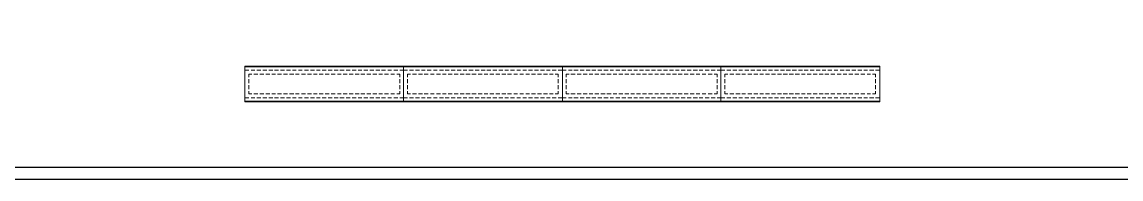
# Model space of a CAD drawing. Header units: millimetres. Extents: x 3240 to 3412, y 1366 to 1426.
# Drawn here: x 3267.87 to 3281.73, y 1384.11 to 1386.09 of the extents above; entities that cross this region are included whole.
import ezdxf

# ---------------------------------------------------------------- set-up
doc = ezdxf.new("R2010")
doc.units = ezdxf.units.MM

msp = doc.modelspace()

# ---------------------------------------------------------------- linework, layer by layer
at = {"color": 7, "linetype": 'Continuous', "lineweight": -2, "true_color": 0x000007}
for points in [[(3246.247, 1419.765), (3246.247, 1384.11), (3301.116, 1384.11), (3301.116, 1419.765)], [(3246.399, 1419.765), (3246.399, 1384.259), (3300.964, 1384.259), (3300.964, 1419.765)]]:
    msp.add_lwpolyline(points, dxfattribs=at)
at = {"color": 7, "linetype": 'Continuous', "lineweight": 5, "true_color": 0x000007}
for points in [[(3272.679, 1385.086), (3270.681, 1385.086), (3270.681, 1385.534), (3272.679, 1385.534)], [(3274.682, 1385.086), (3272.679, 1385.086), (3272.679, 1385.534), (3274.682, 1385.534)], [(3274.682, 1385.086), (3276.68, 1385.086), (3276.68, 1385.534), (3274.682, 1385.534)], [(3276.68, 1385.086), (3278.683, 1385.086), (3278.683, 1385.534), (3276.68, 1385.534)]]:
    msp.add_lwpolyline(points, close=True, dxfattribs=at)
for points in [[(3272.679, 1385.526), (3270.681, 1385.526), (3270.681, 1385.526)], [(3274.682, 1385.526), (3272.679, 1385.526), (3272.679, 1385.526)], [(3274.682, 1385.526), (3276.68, 1385.526), (3276.68, 1385.526)], [(3276.68, 1385.526), (3278.683, 1385.526), (3278.683, 1385.526)], [(3272.679, 1385.094), (3270.681, 1385.094), (3270.681, 1385.094)], [(3274.682, 1385.094), (3272.679, 1385.094), (3272.679, 1385.094)], [(3274.682, 1385.094), (3276.68, 1385.094), (3276.68, 1385.094)], [(3276.68, 1385.094), (3278.683, 1385.094), (3278.683, 1385.094)]]:
    msp.add_lwpolyline(points, dxfattribs=at)
at = {"color": 7, "linetype": 'Continuous', "lineweight": 9, "true_color": 0x000007}
for points in [[(3270.681, 1385.483), (3270.731, 1385.483), (3270.731, 1385.483)], [(3270.731, 1385.398), (3270.731, 1385.436), (3270.769, 1385.436)], [(3270.757, 1385.483), (3270.804, 1385.483), (3270.804, 1385.483)], [(3270.791, 1385.436), (3270.842, 1385.436), (3270.842, 1385.436)], [(3270.829, 1385.483), (3270.88, 1385.483), (3270.88, 1385.483)], [(3270.867, 1385.436), (3270.918, 1385.436), (3270.918, 1385.436)], [(3270.905, 1385.483), (3270.956, 1385.483), (3270.956, 1385.483)], [(3270.943, 1385.436), (3270.994, 1385.436), (3270.994, 1385.436)], [(3270.981, 1385.483), (3271.032, 1385.483), (3271.032, 1385.483)], [(3271.019, 1385.436), (3271.065, 1385.436), (3271.065, 1385.436)], [(3271.054, 1385.483), (3271.105, 1385.483), (3271.105, 1385.483)], [(3271.092, 1385.436), (3271.143, 1385.436), (3271.143, 1385.436)], [(3271.13, 1385.483), (3271.181, 1385.483), (3271.181, 1385.483)], [(3271.168, 1385.436), (3271.219, 1385.436), (3271.219, 1385.436)], [(3271.206, 1385.483), (3271.257, 1385.483), (3271.257, 1385.483)], [(3271.244, 1385.436), (3271.295, 1385.436), (3271.295, 1385.436)], [(3271.282, 1385.483), (3271.328, 1385.483), (3271.328, 1385.483)], [(3271.32, 1385.436), (3271.366, 1385.436), (3271.366, 1385.436)], [(3271.355, 1385.483), (3271.404, 1385.483), (3271.404, 1385.483)], [(3271.393, 1385.436), (3271.442, 1385.436), (3271.442, 1385.436)], [(3271.431, 1385.483), (3271.48, 1385.483), (3271.48, 1385.483)], [(3271.469, 1385.436), (3271.518, 1385.436), (3271.518, 1385.436)], [(3271.507, 1385.483), (3271.556, 1385.483), (3271.556, 1385.483)], [(3271.545, 1385.436), (3271.591, 1385.436), (3271.591, 1385.436)], [(3271.583, 1385.483), (3271.629, 1385.483), (3271.629, 1385.483)], [(3271.616, 1385.436), (3271.667, 1385.436), (3271.667, 1385.436)], [(3271.654, 1385.483), (3271.705, 1385.483), (3271.705, 1385.483)], [(3271.692, 1385.436), (3271.743, 1385.436), (3271.743, 1385.436)], [(3271.73, 1385.483), (3271.781, 1385.483), (3271.781, 1385.483)], [(3271.768, 1385.436), (3271.819, 1385.436), (3271.819, 1385.436)], [(3271.806, 1385.483), (3271.854, 1385.483), (3271.854, 1385.483)], [(3271.846, 1385.436), (3271.892, 1385.436), (3271.892, 1385.436)], [(3271.879, 1385.483), (3271.93, 1385.483), (3271.93, 1385.483)], [(3271.917, 1385.436), (3271.968, 1385.436), (3271.968, 1385.436)], [(3271.955, 1385.483), (3272.006, 1385.483), (3272.006, 1385.483)], [(3271.993, 1385.436), (3272.044, 1385.436), (3272.044, 1385.436)], [(3272.031, 1385.483), (3272.082, 1385.483), (3272.082, 1385.483)], [(3272.069, 1385.436), (3272.12, 1385.436), (3272.12, 1385.436)], [(3272.107, 1385.483), (3272.153, 1385.483), (3272.153, 1385.483)], [(3272.142, 1385.436), (3272.191, 1385.436), (3272.191, 1385.436)], [(3272.18, 1385.483), (3272.229, 1385.483), (3272.229, 1385.483)], [(3272.218, 1385.436), (3272.269, 1385.436), (3272.269, 1385.436)], [(3272.256, 1385.483), (3272.307, 1385.483), (3272.307, 1385.483)], [(3272.294, 1385.436), (3272.345, 1385.436), (3272.345, 1385.436)], [(3272.332, 1385.483), (3272.383, 1385.483), (3272.383, 1385.483)], [(3272.37, 1385.436), (3272.416, 1385.436), (3272.416, 1385.436)], [(3272.403, 1385.483), (3272.454, 1385.483), (3272.454, 1385.483)], [(3272.441, 1385.436), (3272.492, 1385.436), (3272.492, 1385.436)], [(3272.481, 1385.483), (3272.53, 1385.483), (3272.53, 1385.483)], [(3272.519, 1385.436), (3272.568, 1385.436), (3272.568, 1385.436)], [(3272.557, 1385.483), (3272.607, 1385.483), (3272.607, 1385.483)], [(3272.595, 1385.436), (3272.633, 1385.436), (3272.633, 1385.398)], [(3272.633, 1385.483), (3272.679, 1385.483), (3272.679, 1385.483)], [(3272.679, 1385.483), (3272.731, 1385.483), (3272.731, 1385.483)], [(3272.731, 1385.398), (3272.731, 1385.436), (3272.769, 1385.436)], [(3272.755, 1385.483), (3272.807, 1385.483), (3272.807, 1385.483)], [(3272.793, 1385.436), (3272.845, 1385.436), (3272.845, 1385.436)], [(3272.831, 1385.483), (3272.883, 1385.483), (3272.883, 1385.483)], [(3272.869, 1385.436), (3272.921, 1385.436), (3272.921, 1385.436)], [(3272.908, 1385.483), (3272.954, 1385.483), (3272.954, 1385.483)], [(3272.942, 1385.436), (3272.992, 1385.436), (3272.992, 1385.436)], [(3272.98, 1385.483), (3273.03, 1385.483), (3273.03, 1385.483)], [(3273.018, 1385.436), (3273.068, 1385.436), (3273.068, 1385.436)], [(3273.056, 1385.483), (3273.106, 1385.483), (3273.106, 1385.483)], [(3273.094, 1385.436), (3273.144, 1385.436), (3273.144, 1385.436)], [(3273.132, 1385.483), (3273.182, 1385.483), (3273.182, 1385.483)], [(3273.17, 1385.436), (3273.217, 1385.436), (3273.217, 1385.436)], [(3273.204, 1385.483), (3273.255, 1385.483), (3273.255, 1385.483)], [(3273.242, 1385.436), (3273.293, 1385.436), (3273.293, 1385.436)], [(3273.28, 1385.483), (3273.331, 1385.483), (3273.331, 1385.483)], [(3273.318, 1385.436), (3273.369, 1385.436), (3273.369, 1385.436)], [(3273.356, 1385.483), (3273.407, 1385.483), (3273.407, 1385.483)], [(3273.394, 1385.436), (3273.445, 1385.436), (3273.445, 1385.436)], [(3273.433, 1385.483), (3273.48, 1385.483), (3273.48, 1385.483)], [(3273.467, 1385.436), (3273.518, 1385.436), (3273.518, 1385.436)], [(3273.505, 1385.483), (3273.556, 1385.483), (3273.556, 1385.483)], [(3273.543, 1385.436), (3273.594, 1385.436), (3273.594, 1385.436)], [(3273.581, 1385.483), (3273.632, 1385.483), (3273.632, 1385.483)], [(3273.619, 1385.436), (3273.67, 1385.436), (3273.67, 1385.436)], [(3273.657, 1385.483), (3273.708, 1385.483), (3273.708, 1385.483)], [(3273.695, 1385.436), (3273.741, 1385.436), (3273.741, 1385.436)], [(3273.73, 1385.483), (3273.779, 1385.483), (3273.779, 1385.483)], [(3273.768, 1385.436), (3273.817, 1385.436), (3273.817, 1385.436)], [(3273.806, 1385.483), (3273.857, 1385.483), (3273.857, 1385.483)], [(3273.844, 1385.436), (3273.895, 1385.436), (3273.895, 1385.436)], [(3273.882, 1385.483), (3273.933, 1385.483), (3273.933, 1385.483)], [(3273.92, 1385.436), (3273.971, 1385.436), (3273.971, 1385.436)], [(3273.958, 1385.483), (3274.004, 1385.483), (3274.004, 1385.483)], [(3273.991, 1385.436), (3274.042, 1385.436), (3274.042, 1385.436)], [(3274.029, 1385.483), (3274.08, 1385.483), (3274.08, 1385.483)], [(3274.069, 1385.436), (3274.118, 1385.436), (3274.118, 1385.436)], [(3274.107, 1385.483), (3274.156, 1385.483), (3274.156, 1385.483)], [(3274.145, 1385.436), (3274.194, 1385.436), (3274.194, 1385.436)], [(3274.183, 1385.483), (3274.232, 1385.483), (3274.232, 1385.483)], [(3274.221, 1385.436), (3274.267, 1385.436), (3274.267, 1385.436)], [(3274.254, 1385.483), (3274.305, 1385.483), (3274.305, 1385.483)], [(3274.292, 1385.436), (3274.343, 1385.436), (3274.343, 1385.436)], [(3274.33, 1385.483), (3274.381, 1385.483), (3274.381, 1385.483)], [(3274.368, 1385.436), (3274.419, 1385.436), (3274.419, 1385.436)], [(3274.406, 1385.483), (3274.457, 1385.483), (3274.457, 1385.483)], [(3274.444, 1385.436), (3274.495, 1385.436), (3274.495, 1385.436)], [(3274.482, 1385.483), (3274.53, 1385.483), (3274.53, 1385.483)], [(3274.52, 1385.436), (3274.568, 1385.436), (3274.568, 1385.436)], [(3274.555, 1385.483), (3274.606, 1385.483), (3274.606, 1385.483)], [(3274.593, 1385.436), (3274.631, 1385.436), (3274.631, 1385.398)], [(3274.631, 1385.483), (3274.682, 1385.483), (3274.682, 1385.483)], [(3274.732, 1385.483), (3274.682, 1385.483), (3274.682, 1385.483)], [(3274.77, 1385.436), (3274.732, 1385.436), (3274.732, 1385.398)], [(3274.805, 1385.483), (3274.758, 1385.483), (3274.758, 1385.483)], [(3274.843, 1385.436), (3274.791, 1385.436), (3274.791, 1385.436)], [(3274.881, 1385.483), (3274.829, 1385.483), (3274.829, 1385.483)], [(3274.919, 1385.436), (3274.867, 1385.436), (3274.867, 1385.436)], [(3274.957, 1385.483), (3274.905, 1385.483), (3274.905, 1385.483)], [(3274.995, 1385.436), (3274.943, 1385.436), (3274.943, 1385.436)], [(3275.033, 1385.483), (3274.982, 1385.483), (3274.982, 1385.483)], [(3275.068, 1385.436), (3275.021, 1385.436), (3275.021, 1385.436)], [(3275.106, 1385.483), (3275.054, 1385.483), (3275.054, 1385.483)], [(3275.144, 1385.436), (3275.092, 1385.436), (3275.092, 1385.436)], [(3275.182, 1385.483), (3275.13, 1385.483), (3275.13, 1385.483)], [(3275.22, 1385.436), (3275.168, 1385.436), (3275.168, 1385.436)], [(3275.258, 1385.483), (3275.206, 1385.483), (3275.206, 1385.483)], [(3275.296, 1385.436), (3275.244, 1385.436), (3275.244, 1385.436)], [(3275.329, 1385.483), (3275.283, 1385.483), (3275.283, 1385.483)], [(3275.367, 1385.436), (3275.321, 1385.436), (3275.321, 1385.436)], [(3275.405, 1385.483), (3275.355, 1385.483), (3275.355, 1385.483)], [(3275.445, 1385.436), (3275.393, 1385.436), (3275.393, 1385.436)], [(3275.483, 1385.483), (3275.431, 1385.483), (3275.431, 1385.483)], [(3275.521, 1385.436), (3275.469, 1385.436), (3275.469, 1385.436)], [(3275.559, 1385.483), (3275.507, 1385.483), (3275.507, 1385.483)], [(3275.592, 1385.436), (3275.545, 1385.436), (3275.545, 1385.436)], [(3275.63, 1385.483), (3275.584, 1385.483), (3275.584, 1385.483)], [(3275.668, 1385.436), (3275.617, 1385.436), (3275.617, 1385.436)], [(3275.706, 1385.483), (3275.656, 1385.483), (3275.656, 1385.483)], [(3275.744, 1385.436), (3275.694, 1385.436), (3275.694, 1385.436)], [(3275.782, 1385.483), (3275.732, 1385.483), (3275.732, 1385.483)], [(3275.82, 1385.436), (3275.77, 1385.436), (3275.77, 1385.436)], [(3275.855, 1385.483), (3275.808, 1385.483), (3275.808, 1385.483)], [(3275.893, 1385.436), (3275.847, 1385.436), (3275.847, 1385.436)], [(3275.931, 1385.483), (3275.88, 1385.483), (3275.88, 1385.483)], [(3275.969, 1385.436), (3275.918, 1385.436), (3275.918, 1385.436)], [(3276.007, 1385.483), (3275.956, 1385.483), (3275.956, 1385.483)], [(3276.045, 1385.436), (3275.994, 1385.436), (3275.994, 1385.436)], [(3276.083, 1385.483), (3276.032, 1385.483), (3276.032, 1385.483)], [(3276.121, 1385.436), (3276.07, 1385.436), (3276.07, 1385.436)], [(3276.156, 1385.483), (3276.108, 1385.483), (3276.108, 1385.483)], [(3276.194, 1385.436), (3276.143, 1385.436), (3276.143, 1385.436)], [(3276.232, 1385.483), (3276.181, 1385.483), (3276.181, 1385.483)], [(3276.27, 1385.436), (3276.219, 1385.436), (3276.219, 1385.436)], [(3276.308, 1385.483), (3276.257, 1385.483), (3276.257, 1385.483)], [(3276.346, 1385.436), (3276.295, 1385.436), (3276.295, 1385.436)], [(3276.384, 1385.483), (3276.333, 1385.483), (3276.333, 1385.483)], [(3276.417, 1385.436), (3276.371, 1385.436), (3276.371, 1385.436)], [(3276.455, 1385.483), (3276.406, 1385.483), (3276.406, 1385.483)], [(3276.493, 1385.436), (3276.444, 1385.436), (3276.444, 1385.436)], [(3276.531, 1385.483), (3276.482, 1385.483), (3276.482, 1385.483)], [(3276.569, 1385.436), (3276.52, 1385.436), (3276.52, 1385.436)], [(3276.609, 1385.483), (3276.558, 1385.483), (3276.558, 1385.483)], [(3276.634, 1385.398), (3276.634, 1385.436), (3276.596, 1385.436)], [(3276.68, 1385.483), (3276.634, 1385.483), (3276.634, 1385.483)], [(3276.731, 1385.483), (3276.68, 1385.483), (3276.68, 1385.483)], [(3276.769, 1385.436), (3276.731, 1385.436), (3276.731, 1385.398)], [(3276.807, 1385.483), (3276.756, 1385.483), (3276.756, 1385.483)], [(3276.845, 1385.436), (3276.794, 1385.436), (3276.794, 1385.436)], [(3276.883, 1385.483), (3276.832, 1385.483), (3276.832, 1385.483)], [(3276.922, 1385.436), (3276.87, 1385.436), (3276.87, 1385.436)], [(3276.955, 1385.483), (3276.908, 1385.483), (3276.908, 1385.483)], [(3276.993, 1385.436), (3276.943, 1385.436), (3276.943, 1385.436)], [(3277.032, 1385.483), (3276.981, 1385.483), (3276.981, 1385.483)], [(3277.07, 1385.436), (3277.019, 1385.436), (3277.019, 1385.436)], [(3277.108, 1385.483), (3277.057, 1385.483), (3277.057, 1385.483)], [(3277.146, 1385.436), (3277.095, 1385.436), (3277.095, 1385.436)], [(3277.185, 1385.483), (3277.133, 1385.483), (3277.133, 1385.483)], [(3277.218, 1385.436), (3277.171, 1385.436), (3277.171, 1385.436)], [(3277.256, 1385.483), (3277.204, 1385.483), (3277.204, 1385.483)], [(3277.294, 1385.436), (3277.244, 1385.436), (3277.244, 1385.436)], [(3277.332, 1385.483), (3277.282, 1385.483), (3277.282, 1385.483)], [(3277.37, 1385.436), (3277.32, 1385.436), (3277.32, 1385.436)], [(3277.408, 1385.483), (3277.358, 1385.483), (3277.358, 1385.483)], [(3277.446, 1385.436), (3277.396, 1385.436), (3277.396, 1385.436)], [(3277.481, 1385.483), (3277.434, 1385.483), (3277.434, 1385.483)], [(3277.519, 1385.436), (3277.467, 1385.436), (3277.467, 1385.436)], [(3277.557, 1385.483), (3277.505, 1385.483), (3277.505, 1385.483)], [(3277.595, 1385.436), (3277.543, 1385.436), (3277.543, 1385.436)], [(3277.633, 1385.483), (3277.581, 1385.483), (3277.581, 1385.483)], [(3277.671, 1385.436), (3277.619, 1385.436), (3277.619, 1385.436)], [(3277.709, 1385.483), (3277.658, 1385.483), (3277.658, 1385.483)], [(3277.744, 1385.436), (3277.696, 1385.436), (3277.696, 1385.436)], [(3277.782, 1385.483), (3277.73, 1385.483), (3277.73, 1385.483)], [(3277.82, 1385.436), (3277.768, 1385.436), (3277.768, 1385.436)], [(3277.858, 1385.483), (3277.806, 1385.483), (3277.806, 1385.483)], [(3277.896, 1385.436), (3277.844, 1385.436), (3277.844, 1385.436)], [(3277.934, 1385.483), (3277.882, 1385.483), (3277.882, 1385.483)], [(3277.972, 1385.436), (3277.92, 1385.436), (3277.92, 1385.436)], [(3278.005, 1385.483), (3277.959, 1385.483), (3277.959, 1385.483)], [(3278.043, 1385.436), (3277.993, 1385.436), (3277.993, 1385.436)], [(3278.081, 1385.483), (3278.031, 1385.483), (3278.031, 1385.483)], [(3278.119, 1385.436), (3278.069, 1385.436), (3278.069, 1385.436)], [(3278.157, 1385.483), (3278.107, 1385.483), (3278.107, 1385.483)], [(3278.197, 1385.436), (3278.145, 1385.436), (3278.145, 1385.436)], [(3278.235, 1385.483), (3278.183, 1385.483), (3278.183, 1385.483)], [(3278.268, 1385.436), (3278.222, 1385.436), (3278.222, 1385.436)], [(3278.306, 1385.483), (3278.255, 1385.483), (3278.255, 1385.483)], [(3278.344, 1385.436), (3278.293, 1385.436), (3278.293, 1385.436)], [(3278.382, 1385.483), (3278.331, 1385.483), (3278.331, 1385.483)], [(3278.42, 1385.436), (3278.369, 1385.436), (3278.369, 1385.436)], [(3278.458, 1385.483), (3278.408, 1385.483), (3278.408, 1385.483)], [(3278.496, 1385.436), (3278.446, 1385.436), (3278.446, 1385.436)], [(3278.531, 1385.483), (3278.484, 1385.483), (3278.484, 1385.483)], [(3278.569, 1385.436), (3278.523, 1385.436), (3278.523, 1385.436)], [(3278.607, 1385.483), (3278.556, 1385.483), (3278.556, 1385.483)], [(3278.632, 1385.398), (3278.632, 1385.436), (3278.594, 1385.436)], [(3278.683, 1385.483), (3278.632, 1385.483), (3278.632, 1385.483)], [(3270.731, 1385.322), (3270.731, 1385.373), (3270.731, 1385.373)], [(3270.731, 1385.246), (3270.731, 1385.297), (3270.731, 1385.297)], [(3272.633, 1385.373), (3272.633, 1385.322), (3272.633, 1385.322)], [(3272.633, 1385.297), (3272.633, 1385.246), (3272.633, 1385.246)], [(3272.731, 1385.322), (3272.731, 1385.373), (3272.731, 1385.373)], [(3272.731, 1385.246), (3272.731, 1385.297), (3272.731, 1385.297)], [(3274.631, 1385.373), (3274.631, 1385.322), (3274.631, 1385.322)], [(3274.631, 1385.297), (3274.631, 1385.246), (3274.631, 1385.246)], [(3274.732, 1385.373), (3274.732, 1385.322), (3274.732, 1385.322)], [(3274.732, 1385.297), (3274.732, 1385.246), (3274.732, 1385.246)], [(3276.634, 1385.322), (3276.634, 1385.373), (3276.634, 1385.373)], [(3276.634, 1385.246), (3276.634, 1385.297), (3276.634, 1385.297)], [(3276.731, 1385.373), (3276.731, 1385.322), (3276.731, 1385.322)], [(3276.731, 1385.297), (3276.731, 1385.246), (3276.731, 1385.246)], [(3278.632, 1385.322), (3278.632, 1385.373), (3278.632, 1385.373)], [(3278.632, 1385.246), (3278.632, 1385.297), (3278.632, 1385.297)], [(3270.731, 1385.187), (3270.731, 1385.22), (3270.731, 1385.22)], [(3270.769, 1385.187), (3270.731, 1385.187), (3270.731, 1385.187)], [(3270.842, 1385.187), (3270.791, 1385.187), (3270.791, 1385.187)], [(3270.918, 1385.187), (3270.867, 1385.187), (3270.867, 1385.187)], [(3270.994, 1385.187), (3270.943, 1385.187), (3270.943, 1385.187)], [(3271.065, 1385.187), (3271.019, 1385.187), (3271.019, 1385.187)], [(3271.143, 1385.187), (3271.092, 1385.187), (3271.092, 1385.187)], [(3271.219, 1385.187), (3271.168, 1385.187), (3271.168, 1385.187)], [(3271.295, 1385.187), (3271.244, 1385.187), (3271.244, 1385.187)], [(3271.366, 1385.187), (3271.32, 1385.187), (3271.32, 1385.187)], [(3271.442, 1385.187), (3271.393, 1385.187), (3271.393, 1385.187)], [(3271.518, 1385.187), (3271.469, 1385.187), (3271.469, 1385.187)], [(3271.591, 1385.187), (3271.545, 1385.187), (3271.545, 1385.187)], [(3271.667, 1385.187), (3271.616, 1385.187), (3271.616, 1385.187)], [(3271.743, 1385.187), (3271.692, 1385.187), (3271.692, 1385.187)], [(3271.819, 1385.187), (3271.768, 1385.187), (3271.768, 1385.187)], [(3271.892, 1385.187), (3271.846, 1385.187), (3271.846, 1385.187)], [(3271.968, 1385.187), (3271.917, 1385.187), (3271.917, 1385.187)], [(3272.044, 1385.187), (3271.993, 1385.187), (3271.993, 1385.187)], [(3272.12, 1385.187), (3272.069, 1385.187), (3272.069, 1385.187)], [(3272.191, 1385.187), (3272.142, 1385.187), (3272.142, 1385.187)], [(3272.269, 1385.187), (3272.218, 1385.187), (3272.218, 1385.187)], [(3272.345, 1385.187), (3272.294, 1385.187), (3272.294, 1385.187)], [(3272.416, 1385.187), (3272.37, 1385.187), (3272.37, 1385.187)], [(3272.492, 1385.187), (3272.441, 1385.187), (3272.441, 1385.187)], [(3272.568, 1385.187), (3272.519, 1385.187), (3272.519, 1385.187)], [(3272.633, 1385.22), (3272.633, 1385.187), (3272.595, 1385.187)], [(3272.731, 1385.187), (3272.731, 1385.22), (3272.731, 1385.22)], [(3272.769, 1385.187), (3272.731, 1385.187), (3272.731, 1385.187)], [(3272.845, 1385.187), (3272.793, 1385.187), (3272.793, 1385.187)], [(3272.921, 1385.187), (3272.869, 1385.187), (3272.869, 1385.187)], [(3272.992, 1385.187), (3272.942, 1385.187), (3272.942, 1385.187)], [(3273.068, 1385.187), (3273.018, 1385.187), (3273.018, 1385.187)], [(3273.144, 1385.187), (3273.094, 1385.187), (3273.094, 1385.187)], [(3273.217, 1385.187), (3273.17, 1385.187), (3273.17, 1385.187)], [(3273.293, 1385.187), (3273.242, 1385.187), (3273.242, 1385.187)], [(3273.369, 1385.187), (3273.318, 1385.187), (3273.318, 1385.187)], [(3273.445, 1385.187), (3273.394, 1385.187), (3273.394, 1385.187)], [(3273.518, 1385.187), (3273.467, 1385.187), (3273.467, 1385.187)], [(3273.594, 1385.187), (3273.543, 1385.187), (3273.543, 1385.187)], [(3273.67, 1385.187), (3273.619, 1385.187), (3273.619, 1385.187)], [(3273.741, 1385.187), (3273.695, 1385.187), (3273.695, 1385.187)], [(3273.817, 1385.187), (3273.768, 1385.187), (3273.768, 1385.187)], [(3273.895, 1385.187), (3273.844, 1385.187), (3273.844, 1385.187)], [(3273.971, 1385.187), (3273.92, 1385.187), (3273.92, 1385.187)], [(3274.042, 1385.187), (3273.991, 1385.187), (3273.991, 1385.187)], [(3274.118, 1385.187), (3274.069, 1385.187), (3274.069, 1385.187)], [(3274.194, 1385.187), (3274.145, 1385.187), (3274.145, 1385.187)], [(3274.267, 1385.187), (3274.221, 1385.187), (3274.221, 1385.187)], [(3274.343, 1385.187), (3274.292, 1385.187), (3274.292, 1385.187)], [(3274.419, 1385.187), (3274.368, 1385.187), (3274.368, 1385.187)], [(3274.495, 1385.187), (3274.444, 1385.187), (3274.444, 1385.187)], [(3274.568, 1385.187), (3274.52, 1385.187), (3274.52, 1385.187)], [(3274.631, 1385.22), (3274.631, 1385.187), (3274.593, 1385.187)], [(3274.732, 1385.22), (3274.732, 1385.187), (3274.77, 1385.187)], [(3274.791, 1385.187), (3274.843, 1385.187), (3274.843, 1385.187)], [(3274.867, 1385.187), (3274.919, 1385.187), (3274.919, 1385.187)], [(3274.943, 1385.187), (3274.995, 1385.187), (3274.995, 1385.187)], [(3275.021, 1385.187), (3275.068, 1385.187), (3275.068, 1385.187)], [(3275.092, 1385.187), (3275.144, 1385.187), (3275.144, 1385.187)], [(3275.168, 1385.187), (3275.22, 1385.187), (3275.22, 1385.187)], [(3275.244, 1385.187), (3275.296, 1385.187), (3275.296, 1385.187)], [(3275.321, 1385.187), (3275.367, 1385.187), (3275.367, 1385.187)], [(3275.393, 1385.187), (3275.445, 1385.187), (3275.445, 1385.187)], [(3275.469, 1385.187), (3275.521, 1385.187), (3275.521, 1385.187)], [(3275.545, 1385.187), (3275.592, 1385.187), (3275.592, 1385.187)], [(3275.617, 1385.187), (3275.668, 1385.187), (3275.668, 1385.187)], [(3275.694, 1385.187), (3275.744, 1385.187), (3275.744, 1385.187)], [(3275.77, 1385.187), (3275.82, 1385.187), (3275.82, 1385.187)], [(3275.847, 1385.187), (3275.893, 1385.187), (3275.893, 1385.187)], [(3275.918, 1385.187), (3275.969, 1385.187), (3275.969, 1385.187)], [(3275.994, 1385.187), (3276.045, 1385.187), (3276.045, 1385.187)], [(3276.07, 1385.187), (3276.121, 1385.187), (3276.121, 1385.187)], [(3276.143, 1385.187), (3276.194, 1385.187), (3276.194, 1385.187)], [(3276.219, 1385.187), (3276.27, 1385.187), (3276.27, 1385.187)], [(3276.295, 1385.187), (3276.346, 1385.187), (3276.346, 1385.187)], [(3276.371, 1385.187), (3276.417, 1385.187), (3276.417, 1385.187)], [(3276.444, 1385.187), (3276.493, 1385.187), (3276.493, 1385.187)], [(3276.52, 1385.187), (3276.569, 1385.187), (3276.569, 1385.187)], [(3276.596, 1385.187), (3276.634, 1385.187), (3276.634, 1385.187)], [(3276.634, 1385.187), (3276.634, 1385.22), (3276.634, 1385.22)], [(3276.731, 1385.22), (3276.731, 1385.187), (3276.769, 1385.187)], [(3276.794, 1385.187), (3276.845, 1385.187), (3276.845, 1385.187)], [(3276.87, 1385.187), (3276.922, 1385.187), (3276.922, 1385.187)], [(3276.943, 1385.187), (3276.993, 1385.187), (3276.993, 1385.187)], [(3277.019, 1385.187), (3277.07, 1385.187), (3277.07, 1385.187)], [(3277.095, 1385.187), (3277.146, 1385.187), (3277.146, 1385.187)], [(3277.171, 1385.187), (3277.218, 1385.187), (3277.218, 1385.187)], [(3277.244, 1385.187), (3277.294, 1385.187), (3277.294, 1385.187)], [(3277.32, 1385.187), (3277.37, 1385.187), (3277.37, 1385.187)], [(3277.396, 1385.187), (3277.446, 1385.187), (3277.446, 1385.187)], [(3277.467, 1385.187), (3277.519, 1385.187), (3277.519, 1385.187)], [(3277.543, 1385.187), (3277.595, 1385.187), (3277.595, 1385.187)], [(3277.619, 1385.187), (3277.671, 1385.187), (3277.671, 1385.187)], [(3277.696, 1385.187), (3277.744, 1385.187), (3277.744, 1385.187)], [(3277.768, 1385.187), (3277.82, 1385.187), (3277.82, 1385.187)], [(3277.844, 1385.187), (3277.896, 1385.187), (3277.896, 1385.187)], [(3277.92, 1385.187), (3277.972, 1385.187), (3277.972, 1385.187)], [(3277.993, 1385.187), (3278.043, 1385.187), (3278.043, 1385.187)], [(3278.069, 1385.187), (3278.119, 1385.187), (3278.119, 1385.187)], [(3278.145, 1385.187), (3278.197, 1385.187), (3278.197, 1385.187)], [(3278.222, 1385.187), (3278.268, 1385.187), (3278.268, 1385.187)], [(3278.293, 1385.187), (3278.344, 1385.187), (3278.344, 1385.187)], [(3278.369, 1385.187), (3278.42, 1385.187), (3278.42, 1385.187)], [(3278.446, 1385.187), (3278.496, 1385.187), (3278.496, 1385.187)], [(3278.523, 1385.187), (3278.569, 1385.187), (3278.569, 1385.187)], [(3278.594, 1385.187), (3278.632, 1385.187), (3278.632, 1385.187)], [(3278.632, 1385.187), (3278.632, 1385.22), (3278.632, 1385.22)], [(3270.731, 1385.135), (3270.681, 1385.135), (3270.681, 1385.135)], [(3270.804, 1385.135), (3270.757, 1385.135), (3270.757, 1385.135)], [(3270.88, 1385.135), (3270.829, 1385.135), (3270.829, 1385.135)], [(3270.956, 1385.135), (3270.905, 1385.135), (3270.905, 1385.135)], [(3271.032, 1385.135), (3270.981, 1385.135), (3270.981, 1385.135)], [(3271.105, 1385.135), (3271.054, 1385.135), (3271.054, 1385.135)], [(3271.181, 1385.135), (3271.13, 1385.135), (3271.13, 1385.135)], [(3271.257, 1385.135), (3271.206, 1385.135), (3271.206, 1385.135)], [(3271.328, 1385.135), (3271.282, 1385.135), (3271.282, 1385.135)], [(3271.404, 1385.135), (3271.355, 1385.135), (3271.355, 1385.135)], [(3271.48, 1385.135), (3271.431, 1385.135), (3271.431, 1385.135)], [(3271.556, 1385.135), (3271.507, 1385.135), (3271.507, 1385.135)], [(3271.629, 1385.135), (3271.583, 1385.135), (3271.583, 1385.135)], [(3271.705, 1385.135), (3271.654, 1385.135), (3271.654, 1385.135)], [(3271.781, 1385.135), (3271.73, 1385.135), (3271.73, 1385.135)], [(3271.854, 1385.135), (3271.806, 1385.135), (3271.806, 1385.135)], [(3271.93, 1385.135), (3271.879, 1385.135), (3271.879, 1385.135)], [(3272.006, 1385.135), (3271.955, 1385.135), (3271.955, 1385.135)], [(3272.082, 1385.135), (3272.031, 1385.135), (3272.031, 1385.135)], [(3272.153, 1385.135), (3272.107, 1385.135), (3272.107, 1385.135)], [(3272.229, 1385.135), (3272.18, 1385.135), (3272.18, 1385.135)], [(3272.307, 1385.135), (3272.256, 1385.135), (3272.256, 1385.135)], [(3272.383, 1385.135), (3272.332, 1385.135), (3272.332, 1385.135)], [(3272.454, 1385.135), (3272.403, 1385.135), (3272.403, 1385.135)], [(3272.53, 1385.135), (3272.481, 1385.135), (3272.481, 1385.135)], [(3272.607, 1385.135), (3272.557, 1385.135), (3272.557, 1385.135)], [(3272.679, 1385.135), (3272.633, 1385.135), (3272.633, 1385.135)], [(3272.731, 1385.135), (3272.679, 1385.135), (3272.679, 1385.135)], [(3272.807, 1385.135), (3272.755, 1385.135), (3272.755, 1385.135)], [(3272.883, 1385.135), (3272.831, 1385.135), (3272.831, 1385.135)], [(3272.954, 1385.135), (3272.908, 1385.135), (3272.908, 1385.135)], [(3273.03, 1385.135), (3272.98, 1385.135), (3272.98, 1385.135)], [(3273.106, 1385.135), (3273.056, 1385.135), (3273.056, 1385.135)], [(3273.182, 1385.135), (3273.132, 1385.135), (3273.132, 1385.135)], [(3273.255, 1385.135), (3273.204, 1385.135), (3273.204, 1385.135)], [(3273.331, 1385.135), (3273.28, 1385.135), (3273.28, 1385.135)], [(3273.407, 1385.135), (3273.356, 1385.135), (3273.356, 1385.135)], [(3273.48, 1385.135), (3273.433, 1385.135), (3273.433, 1385.135)], [(3273.556, 1385.135), (3273.505, 1385.135), (3273.505, 1385.135)], [(3273.632, 1385.135), (3273.581, 1385.135), (3273.581, 1385.135)], [(3273.708, 1385.135), (3273.657, 1385.135), (3273.657, 1385.135)], [(3273.779, 1385.135), (3273.73, 1385.135), (3273.73, 1385.135)], [(3273.857, 1385.135), (3273.806, 1385.135), (3273.806, 1385.135)], [(3273.933, 1385.135), (3273.882, 1385.135), (3273.882, 1385.135)], [(3274.004, 1385.135), (3273.958, 1385.135), (3273.958, 1385.135)], [(3274.08, 1385.135), (3274.029, 1385.135), (3274.029, 1385.135)], [(3274.156, 1385.135), (3274.107, 1385.135), (3274.107, 1385.135)], [(3274.232, 1385.135), (3274.183, 1385.135), (3274.183, 1385.135)], [(3274.305, 1385.135), (3274.254, 1385.135), (3274.254, 1385.135)], [(3274.381, 1385.135), (3274.33, 1385.135), (3274.33, 1385.135)], [(3274.457, 1385.135), (3274.406, 1385.135), (3274.406, 1385.135)], [(3274.53, 1385.135), (3274.482, 1385.135), (3274.482, 1385.135)], [(3274.606, 1385.135), (3274.555, 1385.135), (3274.555, 1385.135)], [(3274.682, 1385.135), (3274.631, 1385.135), (3274.631, 1385.135)], [(3274.682, 1385.135), (3274.732, 1385.135), (3274.732, 1385.135)], [(3274.758, 1385.135), (3274.805, 1385.135), (3274.805, 1385.135)], [(3274.829, 1385.135), (3274.881, 1385.135), (3274.881, 1385.135)], [(3274.905, 1385.135), (3274.957, 1385.135), (3274.957, 1385.135)], [(3274.982, 1385.135), (3275.033, 1385.135), (3275.033, 1385.135)], [(3275.054, 1385.135), (3275.106, 1385.135), (3275.106, 1385.135)], [(3275.13, 1385.135), (3275.182, 1385.135), (3275.182, 1385.135)], [(3275.206, 1385.135), (3275.258, 1385.135), (3275.258, 1385.135)], [(3275.283, 1385.135), (3275.329, 1385.135), (3275.329, 1385.135)], [(3275.355, 1385.135), (3275.405, 1385.135), (3275.405, 1385.135)], [(3275.431, 1385.135), (3275.483, 1385.135), (3275.483, 1385.135)], [(3275.507, 1385.135), (3275.559, 1385.135), (3275.559, 1385.135)], [(3275.584, 1385.135), (3275.63, 1385.135), (3275.63, 1385.135)], [(3275.656, 1385.135), (3275.706, 1385.135), (3275.706, 1385.135)], [(3275.732, 1385.135), (3275.782, 1385.135), (3275.782, 1385.135)], [(3275.808, 1385.135), (3275.855, 1385.135), (3275.855, 1385.135)], [(3275.88, 1385.135), (3275.931, 1385.135), (3275.931, 1385.135)], [(3275.956, 1385.135), (3276.007, 1385.135), (3276.007, 1385.135)], [(3276.032, 1385.135), (3276.083, 1385.135), (3276.083, 1385.135)], [(3276.108, 1385.135), (3276.156, 1385.135), (3276.156, 1385.135)], [(3276.181, 1385.135), (3276.232, 1385.135), (3276.232, 1385.135)], [(3276.257, 1385.135), (3276.308, 1385.135), (3276.308, 1385.135)], [(3276.333, 1385.135), (3276.384, 1385.135), (3276.384, 1385.135)], [(3276.406, 1385.135), (3276.455, 1385.135), (3276.455, 1385.135)], [(3276.482, 1385.135), (3276.531, 1385.135), (3276.531, 1385.135)], [(3276.558, 1385.135), (3276.609, 1385.135), (3276.609, 1385.135)], [(3276.634, 1385.135), (3276.68, 1385.135), (3276.68, 1385.135)], [(3276.68, 1385.135), (3276.731, 1385.135), (3276.731, 1385.135)], [(3276.756, 1385.135), (3276.807, 1385.135), (3276.807, 1385.135)], [(3276.832, 1385.135), (3276.883, 1385.135), (3276.883, 1385.135)], [(3276.908, 1385.135), (3276.955, 1385.135), (3276.955, 1385.135)], [(3276.981, 1385.135), (3277.032, 1385.135), (3277.032, 1385.135)], [(3277.057, 1385.135), (3277.108, 1385.135), (3277.108, 1385.135)], [(3277.133, 1385.135), (3277.185, 1385.135), (3277.185, 1385.135)], [(3277.204, 1385.135), (3277.256, 1385.135), (3277.256, 1385.135)], [(3277.282, 1385.135), (3277.332, 1385.135), (3277.332, 1385.135)], [(3277.358, 1385.135), (3277.408, 1385.135), (3277.408, 1385.135)], [(3277.434, 1385.135), (3277.481, 1385.135), (3277.481, 1385.135)], [(3277.505, 1385.135), (3277.557, 1385.135), (3277.557, 1385.135)], [(3277.581, 1385.135), (3277.633, 1385.135), (3277.633, 1385.135)], [(3277.658, 1385.135), (3277.709, 1385.135), (3277.709, 1385.135)], [(3277.73, 1385.135), (3277.782, 1385.135), (3277.782, 1385.135)], [(3277.806, 1385.135), (3277.858, 1385.135), (3277.858, 1385.135)], [(3277.882, 1385.135), (3277.934, 1385.135), (3277.934, 1385.135)], [(3277.959, 1385.135), (3278.005, 1385.135), (3278.005, 1385.135)], [(3278.031, 1385.135), (3278.081, 1385.135), (3278.081, 1385.135)], [(3278.107, 1385.135), (3278.157, 1385.135), (3278.157, 1385.135)], [(3278.183, 1385.135), (3278.235, 1385.135), (3278.235, 1385.135)], [(3278.255, 1385.135), (3278.306, 1385.135), (3278.306, 1385.135)], [(3278.331, 1385.135), (3278.382, 1385.135), (3278.382, 1385.135)], [(3278.408, 1385.135), (3278.458, 1385.135), (3278.458, 1385.135)], [(3278.484, 1385.135), (3278.531, 1385.135), (3278.531, 1385.135)], [(3278.556, 1385.135), (3278.607, 1385.135), (3278.607, 1385.135)], [(3278.632, 1385.135), (3278.683, 1385.135), (3278.683, 1385.135)]]:
    msp.add_lwpolyline(points, dxfattribs=at)

doc.saveas('drawing.dxf')
